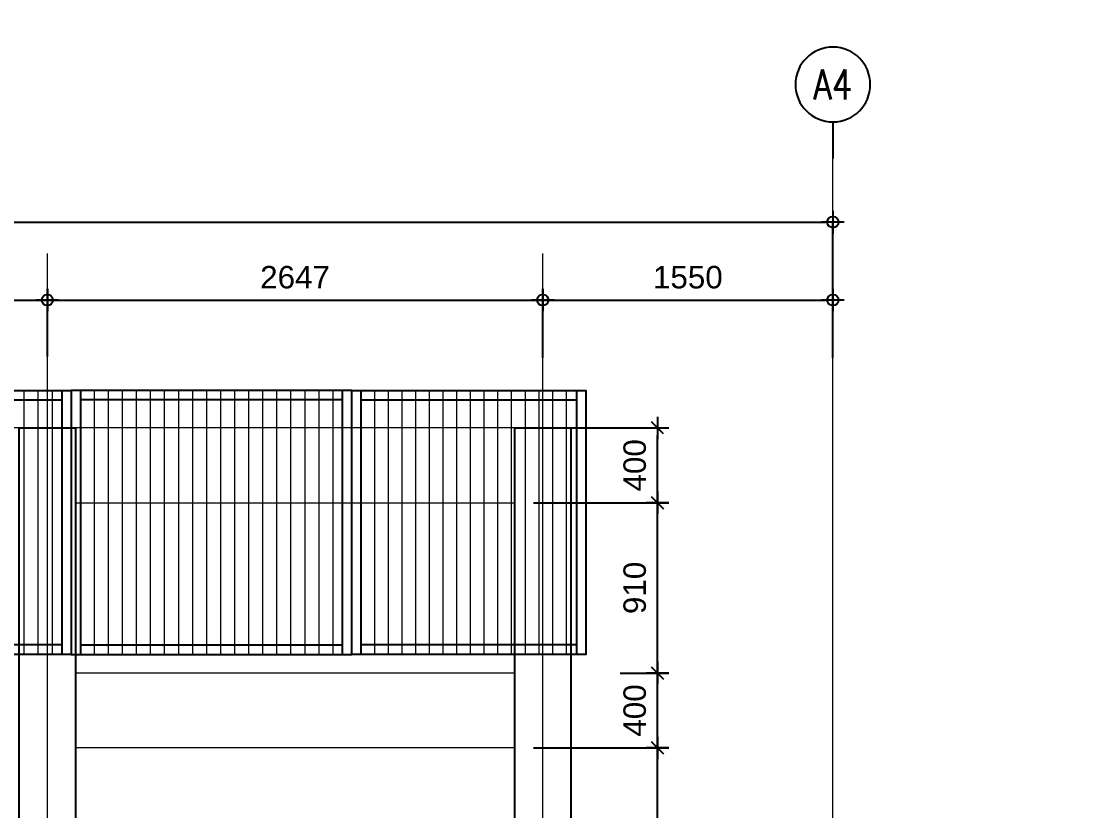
# Model space of a CAD drawing. Header units: millimetres. Extents: x 663313 to 1226001, y 1431724 to 1620898.
# Drawn here: x 663613.36 to 663619.09, y 1524699.94 to 1524704.16 of the extents above; entities that cross this region are included whole.
import ezdxf
from ezdxf.enums import TextEntityAlignment as Align

# ---------------------------------------------------------------- set-up
doc = ezdxf.new("R2010")
doc.units = ezdxf.units.MM
doc.linetypes.add('Grid Line', pattern=[22.225, 12.7, -3.175, 3.175, -3.175])
doc.linetypes.add('XKITLINE00', pattern=[0])
doc.layers.get('Defpoints').update_dxf_attribs({"color": 140})
doc.layers.add('000 - 0_HIDE_OBJ_FRAMING_DEF_SUB', color=1, linetype='Continuous', plot=False)
for name, color, linetype in [('000 - D I M', 1, 'Continuous'), ('DIM', 1, 'Continuous'), ('VPORT', 250, 'Continuous')]:
    doc.layers.add(name, color=color, linetype=linetype)
for name, color, linetype, lineweight in [('A-GENM', 29, 'Continuous', 9), ('Part', 2, 'Continuous', 0), ('S-GRID', 1, 'Continuous', 9)]:
    doc.layers.add(name, color=color, linetype=linetype, lineweight=lineweight)
doc.styles.add('Arial', font='arial.ttf')
doc.styles.add('CKST2', font='romans.shx', dxfattribs={"width": 0.8, "height": 4})
doc.dimstyles.new('Dim - 40 - Cen', dxfattribs={"dimscale": 0.04, "dimtxt": 3, "dimasz": 1, "dimexe": 0, "dimexo": 2.5, "dimgap": 1.5, "dimtad": 1, "dimdec": 0, "dimlfac": 1000, "dimzin": 1, "dimdsep": 46, "dimtxsty": 'Arial', "dimblk": 'CEN1', "dimcen": 0.09, "dimclrd": 1, "dimclre": 49, "dimclrt": 3, "dimadec": 0, "dimazin": 0, "dimtfac": 1, "dimtdec": 0, "dimtix": 1, "dimtofl": 0, "dimtmove": 2, "dimatfit": 3, "dimfxl": 1, "dimtfill": 1, "dimtfillclr": 256, "dimtolj": 1, "dimtzin": 0, "dimarcsym": 0})
doc.dimstyles.new('Dim - 40 - End', dxfattribs={"dimscale": 0.04, "dimtxt": 3, "dimasz": 1, "dimexe": 0, "dimexo": 2.5, "dimgap": 1.5, "dimtad": 1, "dimdec": 0, "dimlfac": 1000, "dimzin": 1, "dimdsep": 46, "dimtxsty": 'Arial', "dimblk": 'END', "dimcen": 0.09, "dimclrd": 1, "dimclre": 49, "dimclrt": 3, "dimadec": 0, "dimazin": 0, "dimtfac": 1, "dimtdec": 0, "dimtix": 1, "dimtofl": 0, "dimtmove": 2, "dimatfit": 3, "dimfxl": 1, "dimtfill": 1, "dimtfillclr": 256, "dimtolj": 1, "dimtzin": 0, "dimarcsym": 0})

# ---------------------------------------------------------------- blocks, each defined once
blk = doc.blocks.new('CEN1')
at = {"color": 1}
for p, q in [((0, 1.5), (0, -1.5)), ((1.5, 0), (-1.5, 0))]:
    blk.add_line(p, q, dxfattribs=at)
at = {"color": 3}
blk.add_circle((0, 0), 0.75, dxfattribs=at)
blk = doc.blocks.new('*D3969')
at = {"layer": '000 - D I M', "color": 49, "lineweight": -2, "transparency": 16777216}
for p, q in [((663610.8542, 1524702.3896), (663610.8542, 1524702.6691)), ((663613.5022, 1524702.3896), (663613.5022, 1524702.6691))]:
    blk.add_line(p, q, dxfattribs=at)
at = {"layer": '000 - D I M', "color": 1, "lineweight": -2, "transparency": 16777216}
blk.add_line((663610.8942, 1524702.6691), (663613.4622, 1524702.6691), dxfattribs=at)
at = {"layer": 'Defpoints', "color": 0, "transparency": 16777216}
for p in [(663613.5022, 1524702.6691), (663610.8542, 1524702.2896), (663613.5022, 1524702.2896)]:
    blk.add_point(p, dxfattribs=at)
at = {"layer": '000 - D I M', "color": 1, "lineweight": -2, "transparency": 16777216, "xscale": 0.04, "yscale": 0.04, "zscale": 0.04, "rotation": 180}
blk.add_blockref('CEN1', (663610.8542, 1524702.6691), dxfattribs=at)
at = {"layer": '000 - D I M', "color": 1, "lineweight": -2, "transparency": 16777216, "xscale": 0.04, "yscale": 0.04, "zscale": 0.04}
blk.add_blockref('CEN1', (663613.5022, 1524702.6691), dxfattribs=at)
at = {"layer": '000 - D I M', "color": 3, "transparency": 16777216, "insert": (663612.1782, 1524702.7904), "char_height": 0.12, "attachment_point": 5, "style": 'Arial', "bg_fill": 3, "box_fill_scale": 1.1, "bg_fill_color": 256, "bg_fill_true_color": 13158600, "bg_fill_transparency": 0}
blk.add_mtext('\\A1;2648', dxfattribs=at)
blk = doc.blocks.new('*D3970')
at = {"layer": '000 - D I M', "color": 49, "lineweight": -2, "transparency": 16777216}
for p, q in [((663613.5022, 1524702.3674), (663613.5022, 1524702.6691)), ((663616.1492, 1524702.3674), (663616.1492, 1524702.6691))]:
    blk.add_line(p, q, dxfattribs=at)
at = {"layer": '000 - D I M', "color": 1, "lineweight": -2, "transparency": 16777216}
blk.add_line((663613.5422, 1524702.6691), (663616.1092, 1524702.6691), dxfattribs=at)
at = {"layer": 'Defpoints', "color": 0, "transparency": 16777216}
for p in [(663616.1492, 1524702.6691), (663613.5022, 1524702.2674), (663616.1492, 1524702.2674)]:
    blk.add_point(p, dxfattribs=at)
at = {"layer": '000 - D I M', "color": 1, "lineweight": -2, "transparency": 16777216, "xscale": 0.04, "yscale": 0.04, "zscale": 0.04, "rotation": 180}
blk.add_blockref('CEN1', (663613.5022, 1524702.6691), dxfattribs=at)
at = {"layer": '000 - D I M', "color": 1, "lineweight": -2, "transparency": 16777216, "xscale": 0.04, "yscale": 0.04, "zscale": 0.04}
blk.add_blockref('CEN1', (663616.1492, 1524702.6691), dxfattribs=at)
at = {"layer": '000 - D I M', "color": 3, "transparency": 16777216, "insert": (663614.8257, 1524702.7904), "char_height": 0.12, "attachment_point": 5, "style": 'Arial', "bg_fill": 3, "box_fill_scale": 1.1, "bg_fill_color": 256, "bg_fill_true_color": 13158600, "bg_fill_transparency": 0}
blk.add_mtext('\\A1;2647', dxfattribs=at)
blk = doc.blocks.new('*D3971')
at = {"layer": '000 - D I M', "color": 49, "lineweight": -2, "transparency": 16777216}
for p, q in [((663616.1492, 1524702.3595), (663616.1492, 1524702.6691)), ((663617.6992, 1524702.3595), (663617.6992, 1524702.6691))]:
    blk.add_line(p, q, dxfattribs=at)
at = {"layer": '000 - D I M', "color": 1, "lineweight": -2, "transparency": 16777216}
blk.add_line((663616.1892, 1524702.6691), (663617.6592, 1524702.6691), dxfattribs=at)
at = {"layer": 'Defpoints', "color": 0, "transparency": 16777216}
for p in [(663617.6992, 1524702.6691), (663616.1492, 1524702.2595), (663617.6992, 1524702.2595)]:
    blk.add_point(p, dxfattribs=at)
at = {"layer": '000 - D I M', "color": 1, "lineweight": -2, "transparency": 16777216, "xscale": 0.04, "yscale": 0.04, "zscale": 0.04, "rotation": 180}
blk.add_blockref('CEN1', (663616.1492, 1524702.6691), dxfattribs=at)
at = {"layer": '000 - D I M', "color": 1, "lineweight": -2, "transparency": 16777216, "xscale": 0.04, "yscale": 0.04, "zscale": 0.04}
blk.add_blockref('CEN1', (663617.6992, 1524702.6691), dxfattribs=at)
at = {"layer": '000 - D I M', "color": 3, "transparency": 16777216, "insert": (663616.9242, 1524702.7904), "char_height": 0.12, "attachment_point": 5, "style": 'Arial', "bg_fill": 3, "box_fill_scale": 1.1, "bg_fill_color": 256, "bg_fill_true_color": 13158600, "bg_fill_transparency": 0}
blk.add_mtext('\\A1;1550', dxfattribs=at)
blk = doc.blocks.new('*D3954')
at = {"layer": '000 - D I M', "color": 49, "lineweight": -2, "transparency": 16777216}
for p, q in [((663602.8992, 1524702.6757), (663602.8992, 1524703.0853)), ((663617.6992, 1524702.6757), (663617.6992, 1524703.0853))]:
    blk.add_line(p, q, dxfattribs=at)
at = {"layer": '000 - D I M', "color": 1, "lineweight": -2, "transparency": 16777216}
blk.add_line((663602.9392, 1524703.0853), (663617.6592, 1524703.0853), dxfattribs=at)
at = {"layer": 'Defpoints', "color": 0, "transparency": 16777216}
for p in [(663617.6992, 1524703.0853), (663602.8992, 1524702.5757), (663617.6992, 1524702.5757)]:
    blk.add_point(p, dxfattribs=at)
at = {"layer": '000 - D I M', "color": 1, "lineweight": -2, "transparency": 16777216, "xscale": 0.04, "yscale": 0.04, "zscale": 0.04, "rotation": 180}
blk.add_blockref('CEN1', (663602.8992, 1524703.0853), dxfattribs=at)
at = {"layer": '000 - D I M', "color": 1, "lineweight": -2, "transparency": 16777216, "xscale": 0.04, "yscale": 0.04, "zscale": 0.04}
blk.add_blockref('CEN1', (663617.6992, 1524703.0853), dxfattribs=at)
at = {"layer": '000 - D I M', "color": 3, "transparency": 16777216, "insert": (663610.2992, 1524703.2065), "char_height": 0.12, "attachment_point": 5, "style": 'Arial', "bg_fill": 3, "box_fill_scale": 1.1, "bg_fill_color": 256, "bg_fill_true_color": 13158600, "bg_fill_transparency": 0}
blk.add_mtext('\\A1;14800', dxfattribs=at)
blk = doc.blocks.new('END')
at = {"color": 1}
for p, q in [((0, 1.5), (0, -1.5)), ((1.5, 0), (-1.5, 0))]:
    blk.add_line(p, q, dxfattribs=at)
at = {"color": 3}
blk.add_line((-0.8, -0.8), (0.8, 0.8), dxfattribs=at)
blk = doc.blocks.new('*D4462')
at = {"layer": '000 - D I M', "color": 49, "lineweight": -2, "transparency": 16777216}
for p, q in [((663616.0992, 1524701.9859), (663616.7622, 1524701.9859)), ((663616.0992, 1524701.5859), (663616.7622, 1524701.5859))]:
    blk.add_line(p, q, dxfattribs=at)
at = {"layer": '000 - D I M', "color": 1, "lineweight": -2, "transparency": 16777216}
blk.add_line((663616.7622, 1524701.6259), (663616.7622, 1524701.9459), dxfattribs=at)
at = {"layer": 'Defpoints', "color": 0, "transparency": 16777216}
for p in [(663615.9992, 1524701.9859), (663616.7622, 1524701.9859), (663615.9992, 1524701.5859)]:
    blk.add_point(p, dxfattribs=at)
at = {"layer": '000 - D I M', "color": 1, "lineweight": -2, "transparency": 16777216, "xscale": 0.04, "yscale": 0.04, "zscale": 0.04}
for p, rotation in [((663616.7622, 1524701.9859), 90), ((663616.7622, 1524701.5859), 270)]:
    blk.add_blockref('END', p, dxfattribs=dict(at, rotation=rotation))
at = {"layer": '000 - D I M', "color": 3, "transparency": 16777216, "insert": (663616.6409, 1524701.7859), "char_height": 0.12, "attachment_point": 5, "rotation": 90, "style": 'Arial', "bg_fill": 3, "box_fill_scale": 1.1, "bg_fill_color": 256, "bg_fill_true_color": 13158600, "bg_fill_transparency": 0}
blk.add_mtext('\\A1;400', dxfattribs=at)
blk = doc.blocks.new('GM_Louver Grill Vertical Z1 - Z Profile-18225340-ENT 4 ELE-1 sheet')
at = {"layer": 'A-GENM'}
blk.add_line((1806233.6, 108640), (1806233.6, 110050), dxfattribs=at)
blk = doc.blocks.new('2')
at = {"color": 1}
for p, q in [((1806458.6, 110000), (1807858.6, 110000)), ((1807858.6, 110050), (1807858.6, 108640)), ((1807958.6, 110050), (1807958.6, 108640)), ((1809358.6, 110000), (1807958.6, 110000)), ((1809358.6, 108640), (1809358.6, 110050)), ((1809458.6, 108640), (1809458.6, 110050)), ((1809458.6, 110000), (1810608.9, 110000)), ((1810608.9, 110050), (1810608.9, 108640)), ((1807858.6, 108690), (1806458.6, 108690)), ((1807958.6, 108690), (1809358.6, 108690)), ((1810608.9, 108690), (1809458.6, 108690))]:
    blk.add_line(p, q, dxfattribs=at)
for points in [[(1806408.6, 110050), (1807908.6, 110050), (1807908.6, 108640), (1806408.6, 108640)], [(1809408.6, 110050), (1807908.6, 110050), (1807908.6, 108640), (1809408.6, 108640)], [(1809408.6, 110050), (1810658.9, 110050), (1810658.9, 108640), (1809408.6, 108640)]]:
    blk.add_lwpolyline(points, close=True, dxfattribs=at)
at = {"layer": 'A-GENM'}
for p in [(1425, 0), (1500, 0), (1575, 0), (1800, 0), (1875, 0), (1950, 0), (2025, 0), (2100, 0), (2175, 0), (2250, 0), (2325, 0), (2400, 0), (2475, 0), (2550, 0), (2625, 0), (2700, 0), (2775, 0), (2850, 0), (2925, 0), (3000, 0), (3075, 0), (3298.1, 0), (3371.2, 0), (3444.3, 0), (3517.4, 0), (3590.4, 0), (3663.5, 0), (3736.6, 0), (3809.7, 0), (3882.8, 0), (3955.9, 0), (4029, 0), (4102.1, 0), (4175.1, 0), (4248.2, 0), (4321.3, 0)]:
    blk.add_blockref('GM_Louver Grill Vertical Z1 - Z Profile-18225340-ENT 4 ELE-1 sheet', p, dxfattribs=at)
blk = doc.blocks.new('grid2')
at = {"layer": '000 - 0_HIDE_OBJ_FRAMING_DEF_SUB'}
blk.add_line((0, -4.87), (0, 0), dxfattribs=at)
blk.add_circle((0, -9.87), 5, dxfattribs=at)
at = {"layer": '000 - 0_HIDE_OBJ_FRAMING_DEF_SUB', "style": 'CKST2', "width": 0.8}
blk.add_attdef('00', text='', height=4, dxfattribs=at).set_placement((0, -9.87), align=Align.MIDDLE_CENTER)
blk = doc.blocks.new('*D4473')
at = {"layer": '000 - D I M', "color": 49, "lineweight": -2, "transparency": 16777216}
for p, q in [((663616.0992, 1524700.2759), (663616.7622, 1524700.2759)), ((663616.3992, 1524698.4854), (663616.7622, 1524698.4854))]:
    blk.add_line(p, q, dxfattribs=at)
at = {"layer": '000 - D I M', "color": 1, "lineweight": -2, "transparency": 16777216}
blk.add_line((663616.7622, 1524698.5254), (663616.7622, 1524700.2359), dxfattribs=at)
at = {"layer": 'Defpoints', "color": 0, "transparency": 16777216}
for p in [(663615.9992, 1524700.2759), (663616.7622, 1524700.2759), (663616.2992, 1524698.4854)]:
    blk.add_point(p, dxfattribs=at)
at = {"layer": '000 - D I M', "color": 1, "lineweight": -2, "transparency": 16777216, "xscale": 0.04, "yscale": 0.04, "zscale": 0.04}
for p, rotation in [((663616.7622, 1524700.2759), 90), ((663616.7622, 1524698.4854), 270)]:
    blk.add_blockref('END', p, dxfattribs=dict(at, rotation=rotation))
at = {"layer": '000 - D I M', "color": 3, "transparency": 16777216, "insert": (663616.6409, 1524699.3807), "char_height": 0.12, "attachment_point": 5, "rotation": 90, "style": 'Arial', "bg_fill": 3, "box_fill_scale": 1.1, "bg_fill_color": 256, "bg_fill_true_color": 13158600, "bg_fill_transparency": 0}
blk.add_mtext('\\A1;1790', dxfattribs=at)
blk = doc.blocks.new('*D3963')
at = {"layer": '000 - D I M', "color": 49, "lineweight": -2, "transparency": 16777216}
for p, q in [((663616.5636, 1524701.5859), (663616.7622, 1524701.5859)), ((663616.5636, 1524700.6759), (663616.7622, 1524700.6759))]:
    blk.add_line(p, q, dxfattribs=at)
at = {"layer": '000 - D I M', "color": 1, "lineweight": -2, "transparency": 16777216}
blk.add_line((663616.7622, 1524700.7159), (663616.7622, 1524701.5459), dxfattribs=at)
at = {"layer": 'Defpoints', "color": 0, "transparency": 16777216}
for p in [(663616.4636, 1524701.5859), (663616.7622, 1524701.5859), (663616.4636, 1524700.6759)]:
    blk.add_point(p, dxfattribs=at)
at = {"layer": '000 - D I M', "color": 1, "lineweight": -2, "transparency": 16777216, "xscale": 0.04, "yscale": 0.04, "zscale": 0.04}
for p, rotation in [((663616.7622, 1524701.5859), 90), ((663616.7622, 1524700.6759), 270)]:
    blk.add_blockref('END', p, dxfattribs=dict(at, rotation=rotation))
at = {"layer": '000 - D I M', "color": 3, "transparency": 16777216, "insert": (663616.6409, 1524701.1309), "char_height": 0.12, "attachment_point": 5, "rotation": 90, "style": 'Arial', "bg_fill": 3, "box_fill_scale": 1.1, "bg_fill_color": 256, "bg_fill_true_color": 13158600, "bg_fill_transparency": 0}
blk.add_mtext('\\A1;910', dxfattribs=at)
blk = doc.blocks.new('*D3964')
at = {"layer": '000 - D I M', "color": 49, "lineweight": -2, "transparency": 16777216}
for p, q in [((663616.6132, 1524700.6759), (663616.7622, 1524700.6759)), ((663616.6132, 1524700.2759), (663616.7622, 1524700.2759))]:
    blk.add_line(p, q, dxfattribs=at)
at = {"layer": '000 - D I M', "color": 1, "lineweight": -2, "transparency": 16777216}
blk.add_line((663616.7622, 1524700.3159), (663616.7622, 1524700.6359), dxfattribs=at)
at = {"layer": 'Defpoints', "color": 0, "transparency": 16777216}
for p in [(663616.5132, 1524700.6759), (663616.7622, 1524700.6759), (663616.5132, 1524700.2759)]:
    blk.add_point(p, dxfattribs=at)
at = {"layer": '000 - D I M', "color": 1, "lineweight": -2, "transparency": 16777216, "xscale": 0.04, "yscale": 0.04, "zscale": 0.04}
for p, rotation in [((663616.7622, 1524700.6759), 90), ((663616.7622, 1524700.2759), 270)]:
    blk.add_blockref('END', p, dxfattribs=dict(at, rotation=rotation))
at = {"layer": '000 - D I M', "color": 3, "transparency": 16777216, "insert": (663616.6409, 1524700.4759), "char_height": 0.12, "attachment_point": 5, "rotation": 90, "style": 'Arial', "bg_fill": 3, "box_fill_scale": 1.1, "bg_fill_color": 256, "bg_fill_true_color": 13158600, "bg_fill_transparency": 0}
blk.add_mtext('\\A1;400', dxfattribs=at)

msp = doc.modelspace()

# ---------------------------------------------------------------- hatches: boundary and pattern name
at = {"layer": 'VPORT'}
h = msp.add_hatch(dxfattribs=at)
h.set_pattern_fill('ANGLE', color=6)
h.set_pattern_definition([(235.288, (663627.358, 1524790.5456), (5.74185, -3.9776), [5.08, -1.905]), (325.288, (663627.358, 1524790.5456), (3.9776, 5.74185), [5.08, -1.905])])
h.paths.add_polyline_path([(663617.8537, 1524792.0691), (663619.0867, 1524791.215), (663617.3783, 1524788.7489), (663616.1453, 1524789.603)])
edge = h.paths.add_edge_path(flags=16)
edge.add_line((663617.5126, 1524790.4806), (663617.7194, 1524790.3374))
edge = h.paths.add_edge_path(flags=16)
edge.add_line((663617.5444, 1524790.3056), (663617.6876, 1524790.5124))
h.paths.add_polyline_path([(663612.4437, 1524784.2591), (663613.6767, 1524783.405), (663611.9683, 1524780.9389), (663610.7353, 1524781.793)])
edge = h.paths.add_edge_path(flags=16)
edge.add_line((663612.1026, 1524782.6706), (663612.3094, 1524782.5274))
edge = h.paths.add_edge_path(flags=16)
edge.add_line((663612.1344, 1524782.4956), (663612.2776, 1524782.7024))
h.paths.add_polyline_path([(663604.7567, 1524773.1621), (663605.9897, 1524772.308), (663604.2813, 1524769.8419), (663603.0483, 1524770.696)])
edge = h.paths.add_edge_path(flags=16)
edge.add_line((663604.4156, 1524771.5736), (663604.6224, 1524771.4304))
edge = h.paths.add_edge_path(flags=16)
edge.add_line((663604.4474, 1524771.3986), (663604.5906, 1524771.6054))
h.paths.add_polyline_path([(663599.8027, 1524766.0101), (663601.0357, 1524765.156), (663599.3273, 1524762.6899), (663598.0943, 1524763.544)])
edge = h.paths.add_edge_path(flags=16)
edge.add_line((663599.4616, 1524764.4216), (663599.6684, 1524764.2784))
edge = h.paths.add_edge_path(flags=16)
edge.add_line((663599.4934, 1524764.2466), (663599.6366, 1524764.4534))
h.paths.add_polyline_path([(663592.6837, 1524755.7351), (663593.9167, 1524754.881), (663592.2083, 1524752.4149), (663590.9753, 1524753.269)])
edge = h.paths.add_edge_path(flags=16)
edge.add_line((663592.3426, 1524754.1466), (663592.5494, 1524754.0034))
edge = h.paths.add_edge_path(flags=16)
edge.add_line((663592.3744, 1524753.9716), (663592.5176, 1524754.1784))
h.paths.add_polyline_path([(663585.2817, 1524745.0491), (663586.5147, 1524744.195), (663584.8063, 1524741.7289), (663583.5733, 1524742.583)])
edge = h.paths.add_edge_path(flags=16)
edge.add_line((663584.9406, 1524743.4606), (663585.1474, 1524743.3174))
edge = h.paths.add_edge_path(flags=16)
edge.add_line((663584.9724, 1524743.2856), (663585.1156, 1524743.4924))
h.paths.add_polyline_path([(663578.7897, 1524735.6781), (663580.0227, 1524734.824), (663578.3143, 1524732.3579), (663577.0813, 1524733.212)])
edge = h.paths.add_edge_path(flags=16)
edge.add_line((663578.4486, 1524734.0896), (663578.6554, 1524733.9464))
edge = h.paths.add_edge_path(flags=16)
edge.add_line((663578.4804, 1524733.9146), (663578.6236, 1524734.1214))
h.paths.add_polyline_path([(663572.2977, 1524726.3071), (663573.5307, 1524725.453), (663571.8223, 1524722.9869), (663570.5893, 1524723.841)])
edge = h.paths.add_edge_path(flags=16)
edge.add_line((663571.9566, 1524724.7186), (663572.1634, 1524724.5754))
edge = h.paths.add_edge_path(flags=16)
edge.add_line((663571.9884, 1524724.5436), (663572.1316, 1524724.7504))
h.paths.add_polyline_path([(663565.8057, 1524716.9351), (663567.0387, 1524716.081), (663565.3303, 1524713.6149), (663564.0973, 1524714.469)])
edge = h.paths.add_edge_path(flags=16)
edge.add_line((663565.4646, 1524715.3466), (663565.6714, 1524715.2034))
edge = h.paths.add_edge_path(flags=16)
edge.add_line((663565.4964, 1524715.1716), (663565.6396, 1524715.3784))
h.paths.add_polyline_path([(663559.3147, 1524707.5641), (663560.5477, 1524706.71), (663558.8393, 1524704.2439), (663557.6063, 1524705.098)])
edge = h.paths.add_edge_path(flags=16)
edge.add_line((663558.9736, 1524705.9756), (663559.1804, 1524705.8324))
edge = h.paths.add_edge_path(flags=16)
edge.add_line((663559.0054, 1524705.8006), (663559.1486, 1524706.0074))
h.paths.add_polyline_path([(663552.8227, 1524698.1931), (663554.0557, 1524697.339), (663552.3473, 1524694.8729), (663551.1143, 1524695.727)])
edge = h.paths.add_edge_path(flags=16)
edge.add_line((663552.4816, 1524696.6046), (663552.6884, 1524696.4614))
edge = h.paths.add_edge_path(flags=16)
edge.add_line((663552.5134, 1524696.4296), (663552.6566, 1524696.6364))
h.paths.add_polyline_path([(663546.3307, 1524688.8221), (663547.5637, 1524687.968), (663545.8553, 1524685.5019), (663544.6223, 1524686.356)])
edge = h.paths.add_edge_path(flags=16)
edge.add_line((663545.9896, 1524687.2336), (663546.1964, 1524687.0904))
edge = h.paths.add_edge_path(flags=16)
edge.add_line((663546.0214, 1524687.0586), (663546.1646, 1524687.2654))
h.paths.add_polyline_path([(663539.8387, 1524679.4511), (663541.0717, 1524678.597), (663539.3633, 1524676.1309), (663538.1303, 1524676.985)])
edge = h.paths.add_edge_path(flags=16)
edge.add_line((663539.4976, 1524677.8626), (663539.7044, 1524677.7194))
edge = h.paths.add_edge_path(flags=16)
edge.add_line((663539.5294, 1524677.6876), (663539.6726, 1524677.8944))
h.paths.add_polyline_path([(663533.3477, 1524670.0801), (663534.5807, 1524669.226), (663532.8723, 1524666.7599), (663531.6393, 1524667.614)])
edge = h.paths.add_edge_path(flags=16)
edge.add_line((663533.0066, 1524668.4916), (663533.2134, 1524668.3484))
edge = h.paths.add_edge_path(flags=16)
edge.add_line((663533.0384, 1524668.3166), (663533.1816, 1524668.5234))
h.paths.add_polyline_path([(663526.8557, 1524660.7091), (663528.0887, 1524659.855), (663526.3803, 1524657.3889), (663525.1473, 1524658.243)])
edge = h.paths.add_edge_path(flags=16)
edge.add_line((663526.5146, 1524659.1206), (663526.7214, 1524658.9774))
edge = h.paths.add_edge_path(flags=16)
edge.add_line((663526.5464, 1524658.9456), (663526.6896, 1524659.1524))
h.paths.add_polyline_path([(663520.3637, 1524651.3381), (663521.5967, 1524650.484), (663519.8883, 1524648.0179), (663518.6553, 1524648.872)])
edge = h.paths.add_edge_path(flags=16)
edge.add_line((663520.0226, 1524649.7496), (663520.2294, 1524649.6064))
edge = h.paths.add_edge_path(flags=16)
edge.add_line((663520.0544, 1524649.5746), (663520.1976, 1524649.7814))
h.paths.add_polyline_path([(663513.8717, 1524641.9671), (663515.1047, 1524641.113), (663513.3963, 1524638.6469), (663512.1633, 1524639.501)])
edge = h.paths.add_edge_path(flags=16)
edge.add_line((663513.5306, 1524640.3786), (663513.7374, 1524640.2354))
edge = h.paths.add_edge_path(flags=16)
edge.add_line((663513.5624, 1524640.2036), (663513.7056, 1524640.4104))
h.paths.add_polyline_path([(663507.3807, 1524632.5961), (663508.6137, 1524631.742), (663506.9053, 1524629.2759), (663505.6723, 1524630.13)])
edge = h.paths.add_edge_path(flags=16)
edge.add_line((663507.0396, 1524631.0076), (663507.2464, 1524630.8644))
edge = h.paths.add_edge_path(flags=16)
edge.add_line((663507.0714, 1524630.8326), (663507.2146, 1524631.0394))
h.paths.add_polyline_path([(663500.8887, 1524623.2251), (663502.1217, 1524622.371), (663500.4133, 1524619.9049), (663499.1803, 1524620.759)])
edge = h.paths.add_edge_path(flags=16)
edge.add_line((663500.5476, 1524621.6366), (663500.7544, 1524621.4934))
edge = h.paths.add_edge_path(flags=16)
edge.add_line((663500.5794, 1524621.4616), (663500.7226, 1524621.6684))
h.paths.add_polyline_path([(663494.3967, 1524613.8531), (663495.6297, 1524612.999), (663493.9213, 1524610.5329), (663492.6883, 1524611.387)])
edge = h.paths.add_edge_path(flags=16)
edge.add_line((663494.0556, 1524612.2646), (663494.2624, 1524612.1214))
edge = h.paths.add_edge_path(flags=16)
edge.add_line((663494.0874, 1524612.0896), (663494.2306, 1524612.2964))
h.paths.add_polyline_path([(663487.2787, 1524603.5781), (663488.5117, 1524602.724), (663486.8033, 1524600.2579), (663485.5703, 1524601.112)])
edge = h.paths.add_edge_path(flags=16)
edge.add_line((663486.9376, 1524601.9896), (663487.1444, 1524601.8464))
edge = h.paths.add_edge_path(flags=16)
edge.add_line((663486.9694, 1524601.8146), (663487.1126, 1524602.0214))
h.paths.add_polyline_path([(663481.4137, 1524595.1111), (663482.6467, 1524594.257), (663480.9383, 1524591.7909), (663479.7053, 1524592.645)])
edge = h.paths.add_edge_path(flags=16)
edge.add_line((663481.0726, 1524593.5226), (663481.2794, 1524593.3794))
edge = h.paths.add_edge_path(flags=16)
edge.add_line((663481.1044, 1524593.3476), (663481.2476, 1524593.5544))

# ---------------------------------------------------------------- linework, layer by layer
at = {"layer": 'DIM', "color": 4}
for points in [[(663613.3522, 1524698.4859), (663613.3522, 1524701.9859), (663613.6522, 1524701.9859), (663613.6522, 1524698.4859)], [(663615.9992, 1524698.4859), (663615.9992, 1524701.9859), (663616.2992, 1524701.9859), (663616.2992, 1524698.4859)]]:
    msp.add_lwpolyline(points, close=True, dxfattribs=at)
at = {"layer": 'Part', "linetype": 'XKITLINE00', "lineweight": 0}
for p, q in [((663616.0009, 1524701.9859), (663611.0042, 1524701.9859)), ((663613.6512, 1524701.5859), (663615.9992, 1524701.5859)), ((663615.9992, 1524700.6759), (663613.6522, 1524700.6759)), ((663615.9992, 1524700.2759), (663613.6522, 1524700.2759))]:
    msp.add_line(p, q, dxfattribs=at)
at = {"layer": 'S-GRID', "linetype": 'Grid Line'}
msp.add_line((663617.6992, 1524697.1618), (663617.6992, 1524703.4932), dxfattribs=at)
at = {"layer": 'S-GRID', "color": 251, "linetype": 'Grid Line'}
for p, q in [((663613.5022, 1524697.0558), (663613.5022, 1524702.9169)), ((663616.1492, 1524697.0558), (663616.1492, 1524702.9169))]:
    msp.add_line(p, q, dxfattribs=at)

# ---------------------------------------------------------------- block references
ref = msp.add_blockref('grid2', (663617.6992, 1524703.426), dxfattribs=dict(xscale=-0.04, yscale=0.04, zscale=0.04, rotation=180))
ref.add_attrib('00', 'A4', dxfattribs={"layer": '000 - 0_HIDE_OBJ_FRAMING_DEF_SUB', "height": 0.16, "style": 'CKST2', "width": 0.8}).set_placement((663617.6992, 1524703.8208), align=Align.MIDDLE_CENTER)

# ---------------------------------------------------------------- next in the draw order: dimensions: what is measured, and where the dimension line sits
at = {"layer": '000 - D I M'}
dim = msp.add_linear_dim(base=(663613.5022, 1524702.6691), p1=(663610.8542, 1524702.2896), p2=(663613.5022, 1524702.2896), dimstyle='Dim - 40 - Cen', dxfattribs=at)
dim.commit()
dim.dimension.update_dxf_attribs({"geometry": '*D3969', "text_midpoint": (663612.1782, 1524702.7904)})
dim = msp.add_linear_dim(base=(663616.7622, 1524701.9859), p1=(663615.9992, 1524701.5859), p2=(663615.9992, 1524701.9859), angle=90, dimstyle='Dim - 40 - End', dxfattribs=at)
dim.commit()
dim.dimension.update_dxf_attribs({"geometry": '*D4462', "text_midpoint": (663616.6409, 1524701.7859)})

# ---------------------------------------------------------------- next in the draw order: block references
at = {"xscale": 0.001, "yscale": 0.001, "zscale": 0.001}
msp.add_blockref('2', (661805.7204, 1524592.1359), dxfattribs=at)

# ---------------------------------------------------------------- next in the draw order: dimensions: what is measured, and where the dimension line sits
at = {"layer": '000 - D I M'}
dim = msp.add_linear_dim(base=(663616.1492, 1524702.6691), p1=(663613.5022, 1524702.2674), p2=(663616.1492, 1524702.2674), dimstyle='Dim - 40 - Cen', dxfattribs=at)
dim.commit()
dim.dimension.update_dxf_attribs({"geometry": '*D3970', "text_midpoint": (663614.8257, 1524702.7904)})
dim = msp.add_linear_dim(base=(663616.7622, 1524701.5859), p1=(663616.4636, 1524700.6759), p2=(663616.4636, 1524701.5859), angle=90, dimstyle='Dim - 40 - End', dxfattribs=at)
dim.commit()
dim.dimension.update_dxf_attribs({"geometry": '*D3963', "text_midpoint": (663616.6409, 1524701.1309)})

# ---------------------------------------------------------------- next in the draw order: dimensions: what is measured, and where the dimension line sits
dim = msp.add_linear_dim(base=(663617.6992, 1524702.6691), p1=(663616.1492, 1524702.2595), p2=(663617.6992, 1524702.2595), dimstyle='Dim - 40 - Cen', dxfattribs=at)
dim.commit()
dim.dimension.update_dxf_attribs({"geometry": '*D3971', "text_midpoint": (663616.9242, 1524702.7904)})
dim = msp.add_linear_dim(base=(663616.76221, 1524700.27588), p1=(663616.2992, 1524698.48545), p2=(663615.9992, 1524700.27588), angle=90, dimstyle='Dim - 40 - End', dxfattribs=at)
dim.commit()
dim.dimension.update_dxf_attribs({"geometry": '*D4473', "text_midpoint": (663616.64094, 1524699.38066)})

# ---------------------------------------------------------------- next in the draw order: dimensions: what is measured, and where the dimension line sits
dim = msp.add_linear_dim(base=(663617.6992, 1524703.0853), p1=(663602.8992, 1524702.5757), p2=(663617.6992, 1524702.5757), dimstyle='Dim - 40 - Cen', dxfattribs=at)
dim.commit()
dim.dimension.update_dxf_attribs({"geometry": '*D3954', "text_midpoint": (663610.2992, 1524703.2065)})
dim = msp.add_linear_dim(base=(663616.7622, 1524700.6759), p1=(663616.5132, 1524700.2759), p2=(663616.5132, 1524700.6759), angle=90, dimstyle='Dim - 40 - End', dxfattribs=at)
dim.commit()
dim.dimension.update_dxf_attribs({"geometry": '*D3964', "text_midpoint": (663616.6409, 1524700.4759)})

doc.saveas('drawing.dxf')
